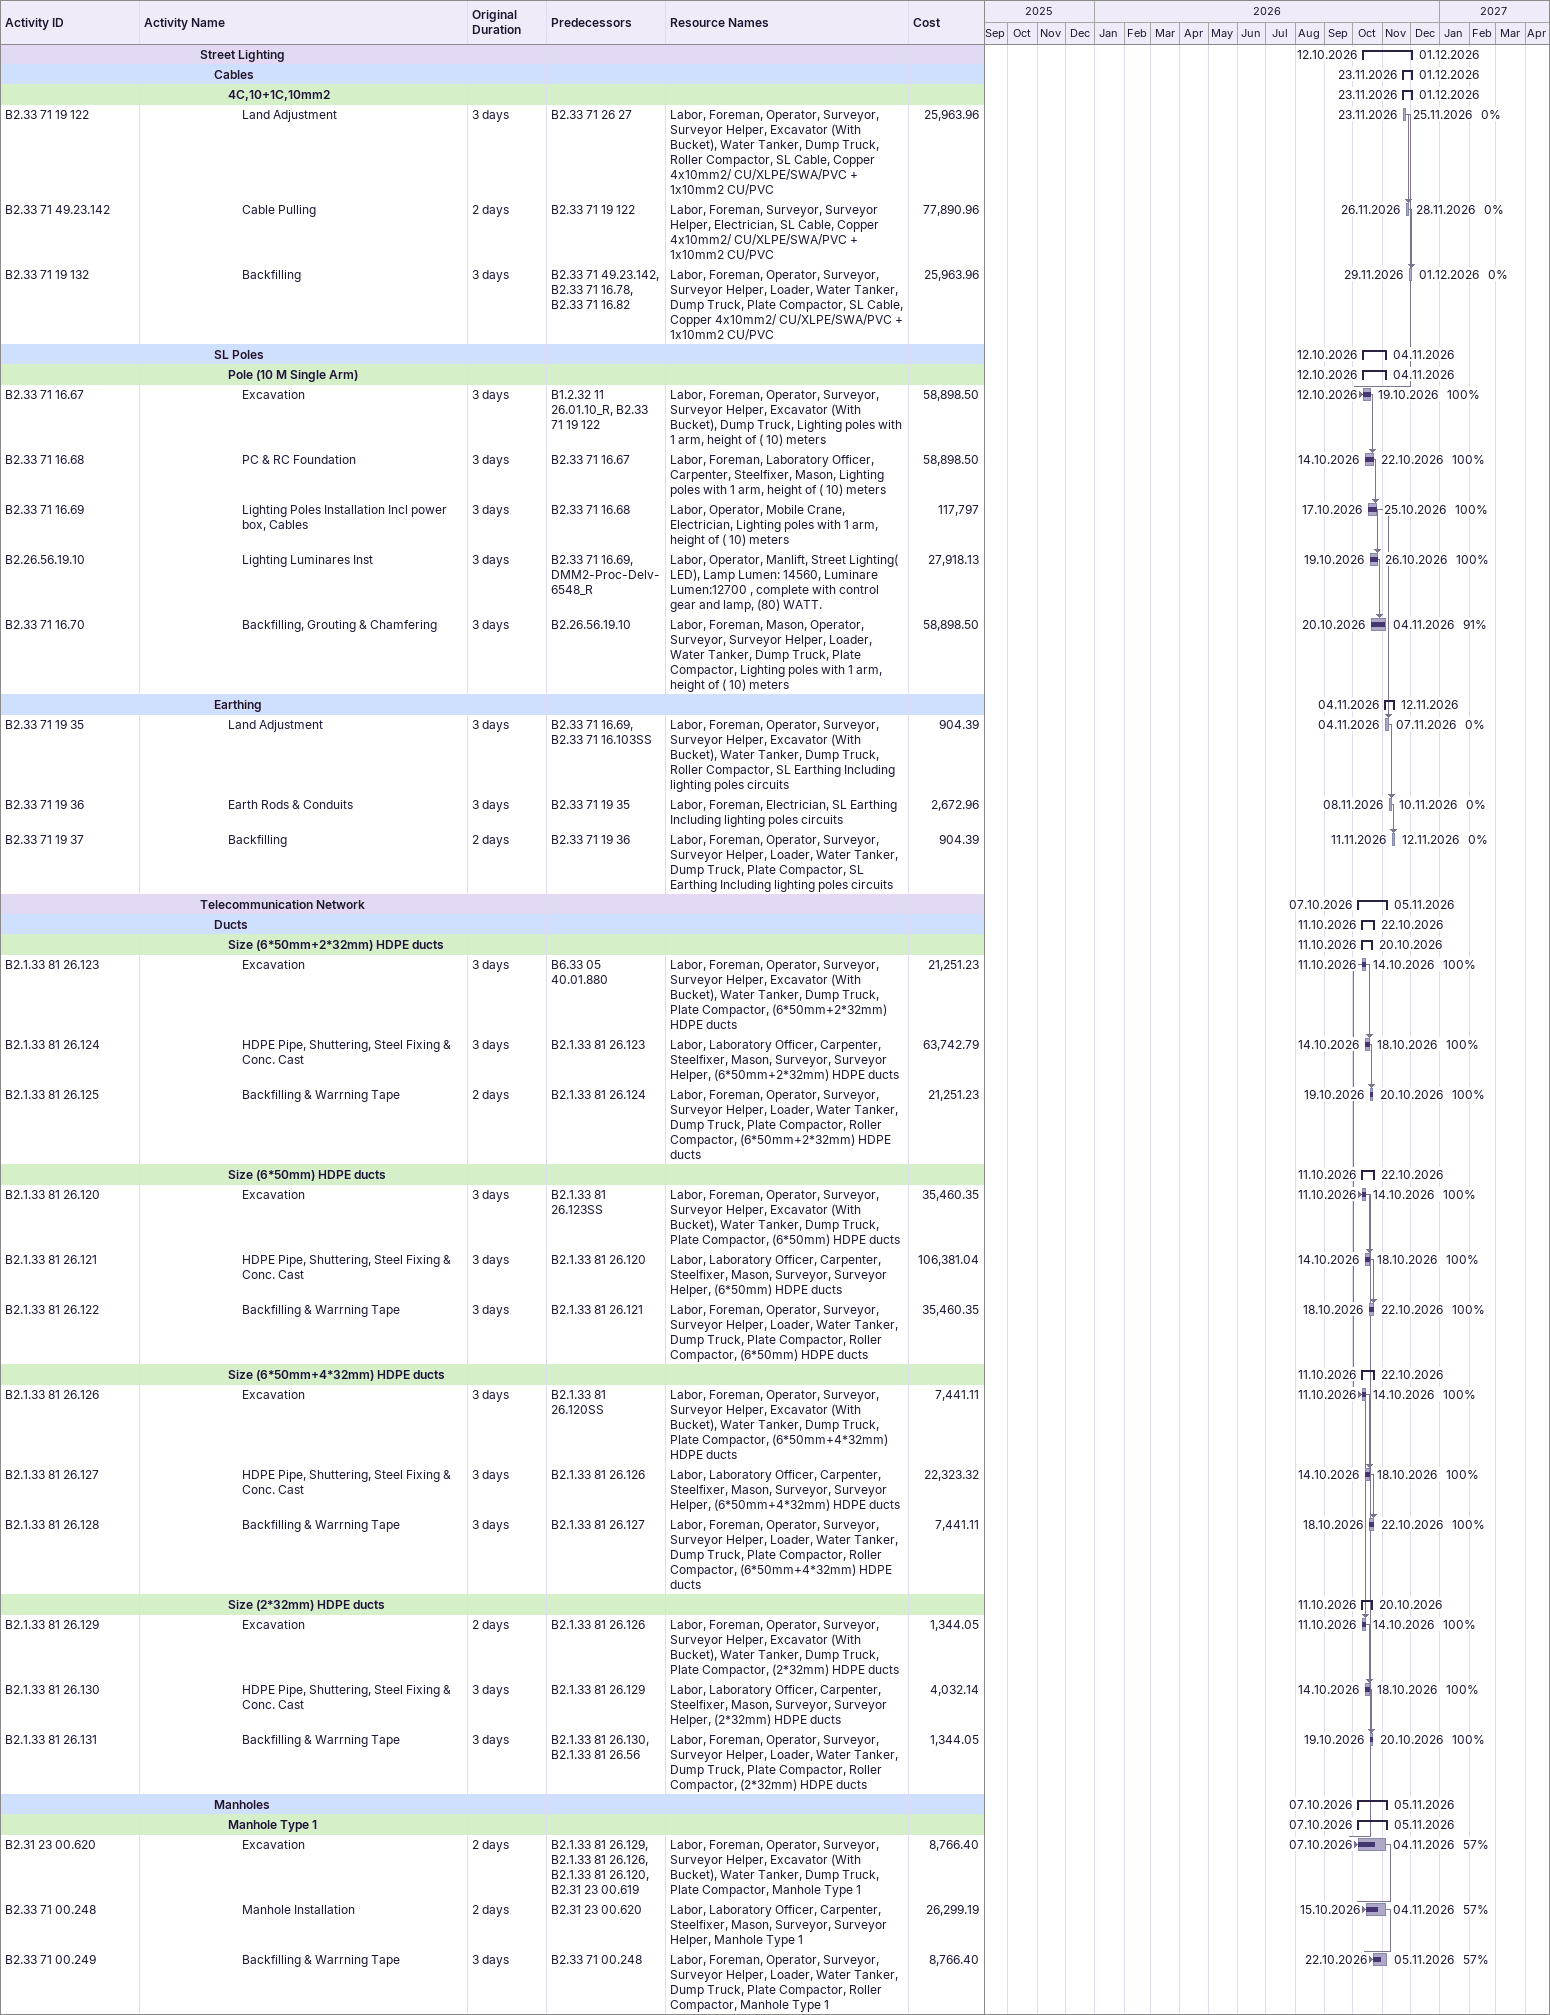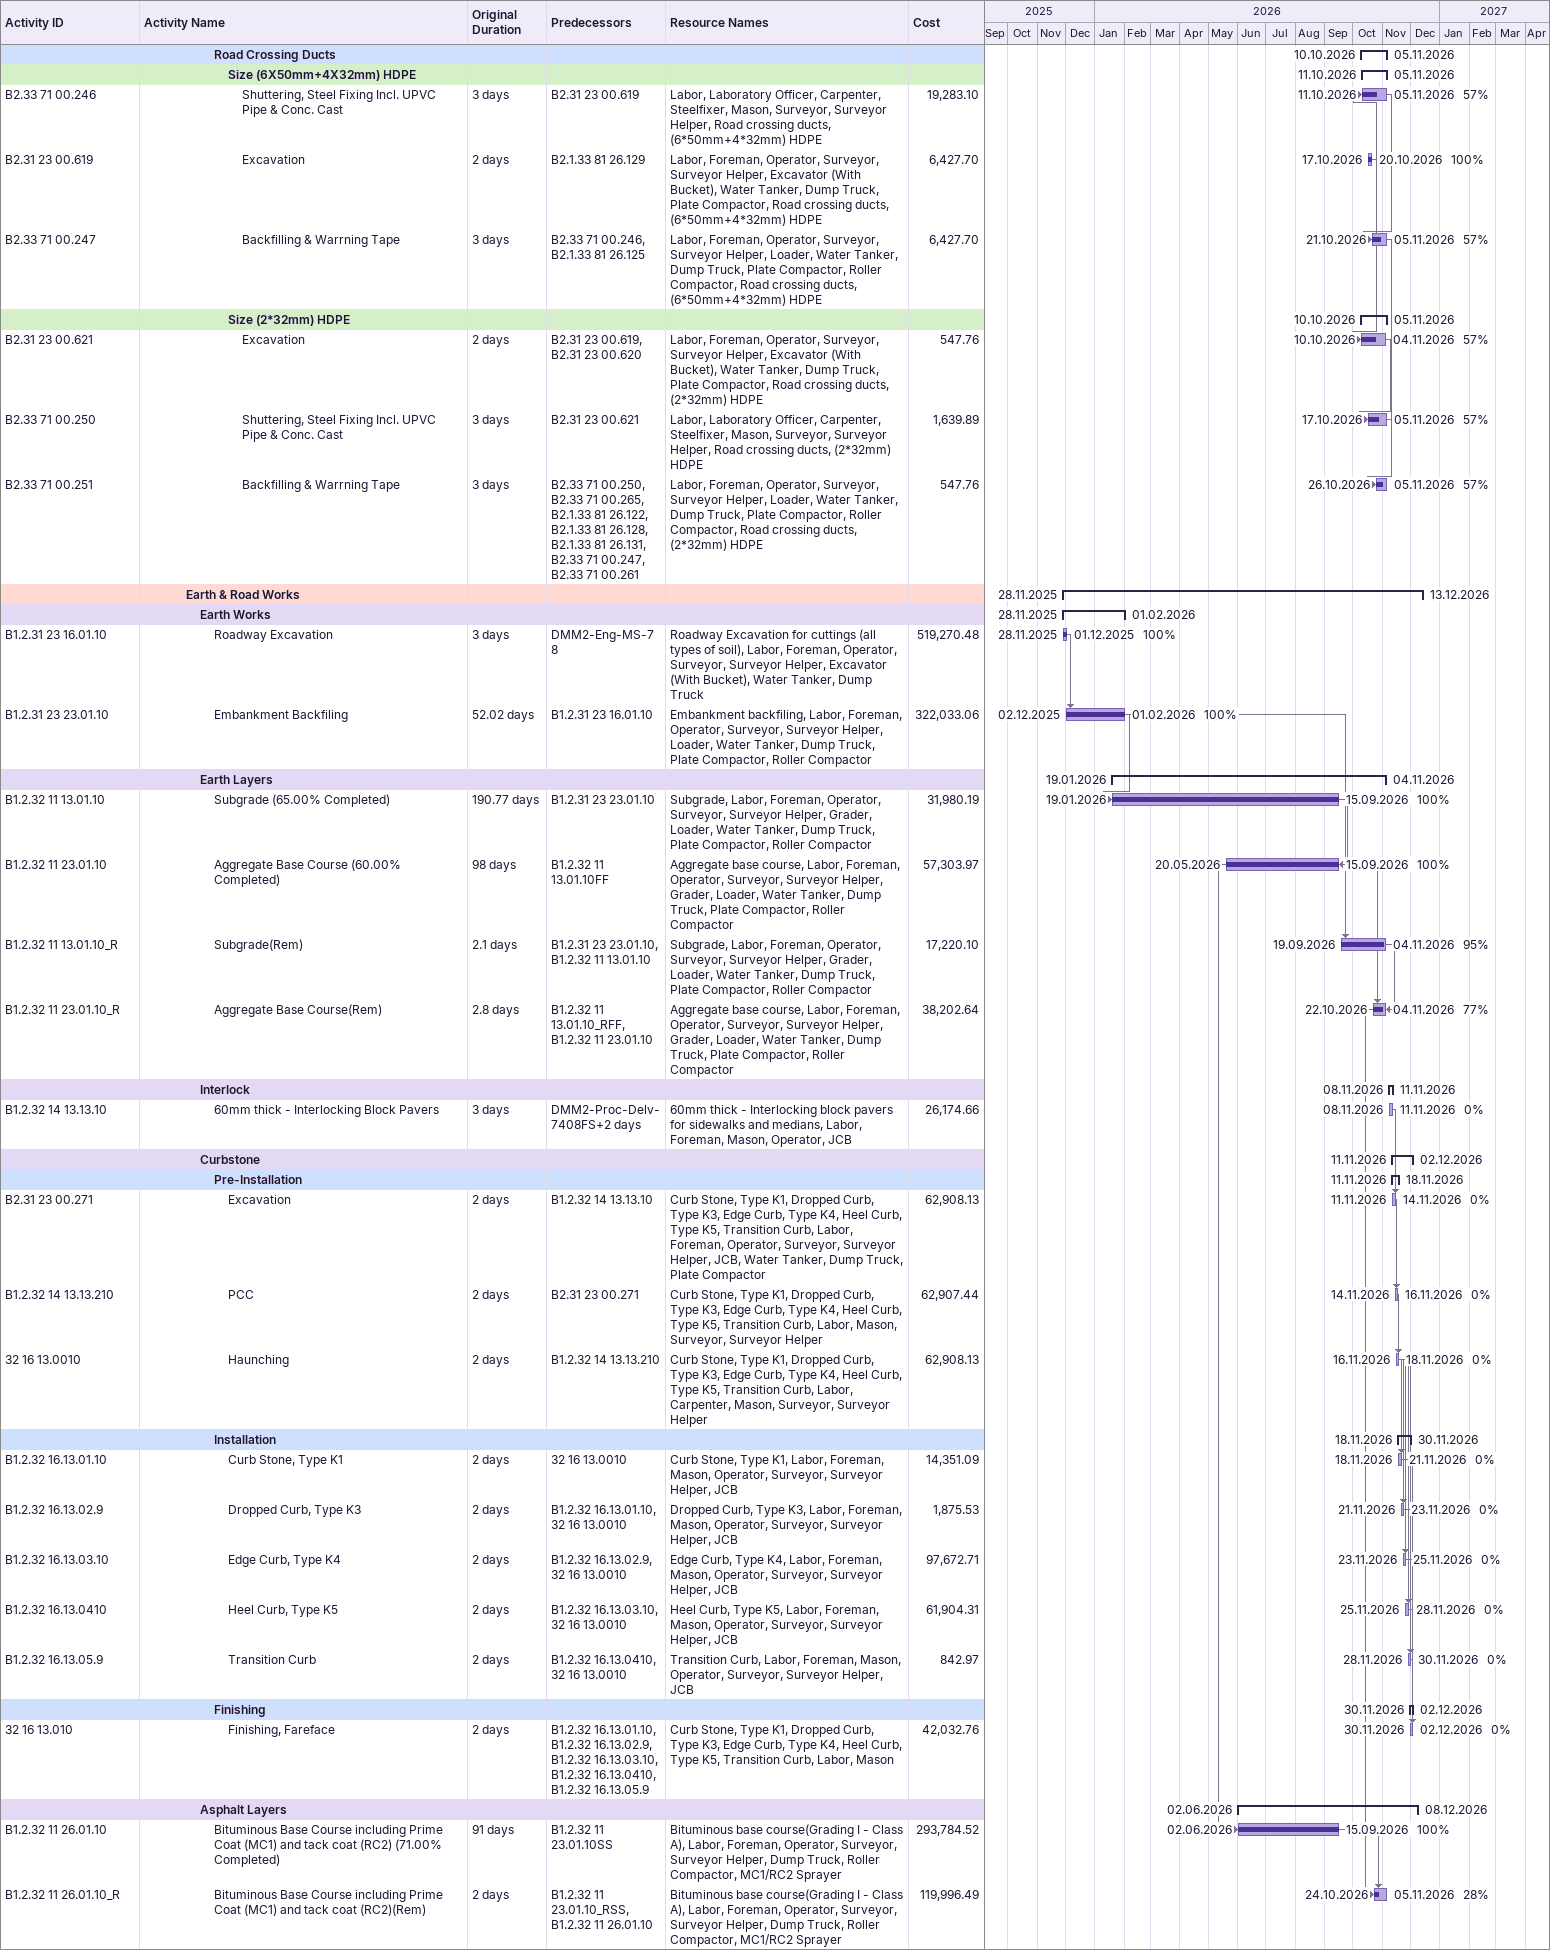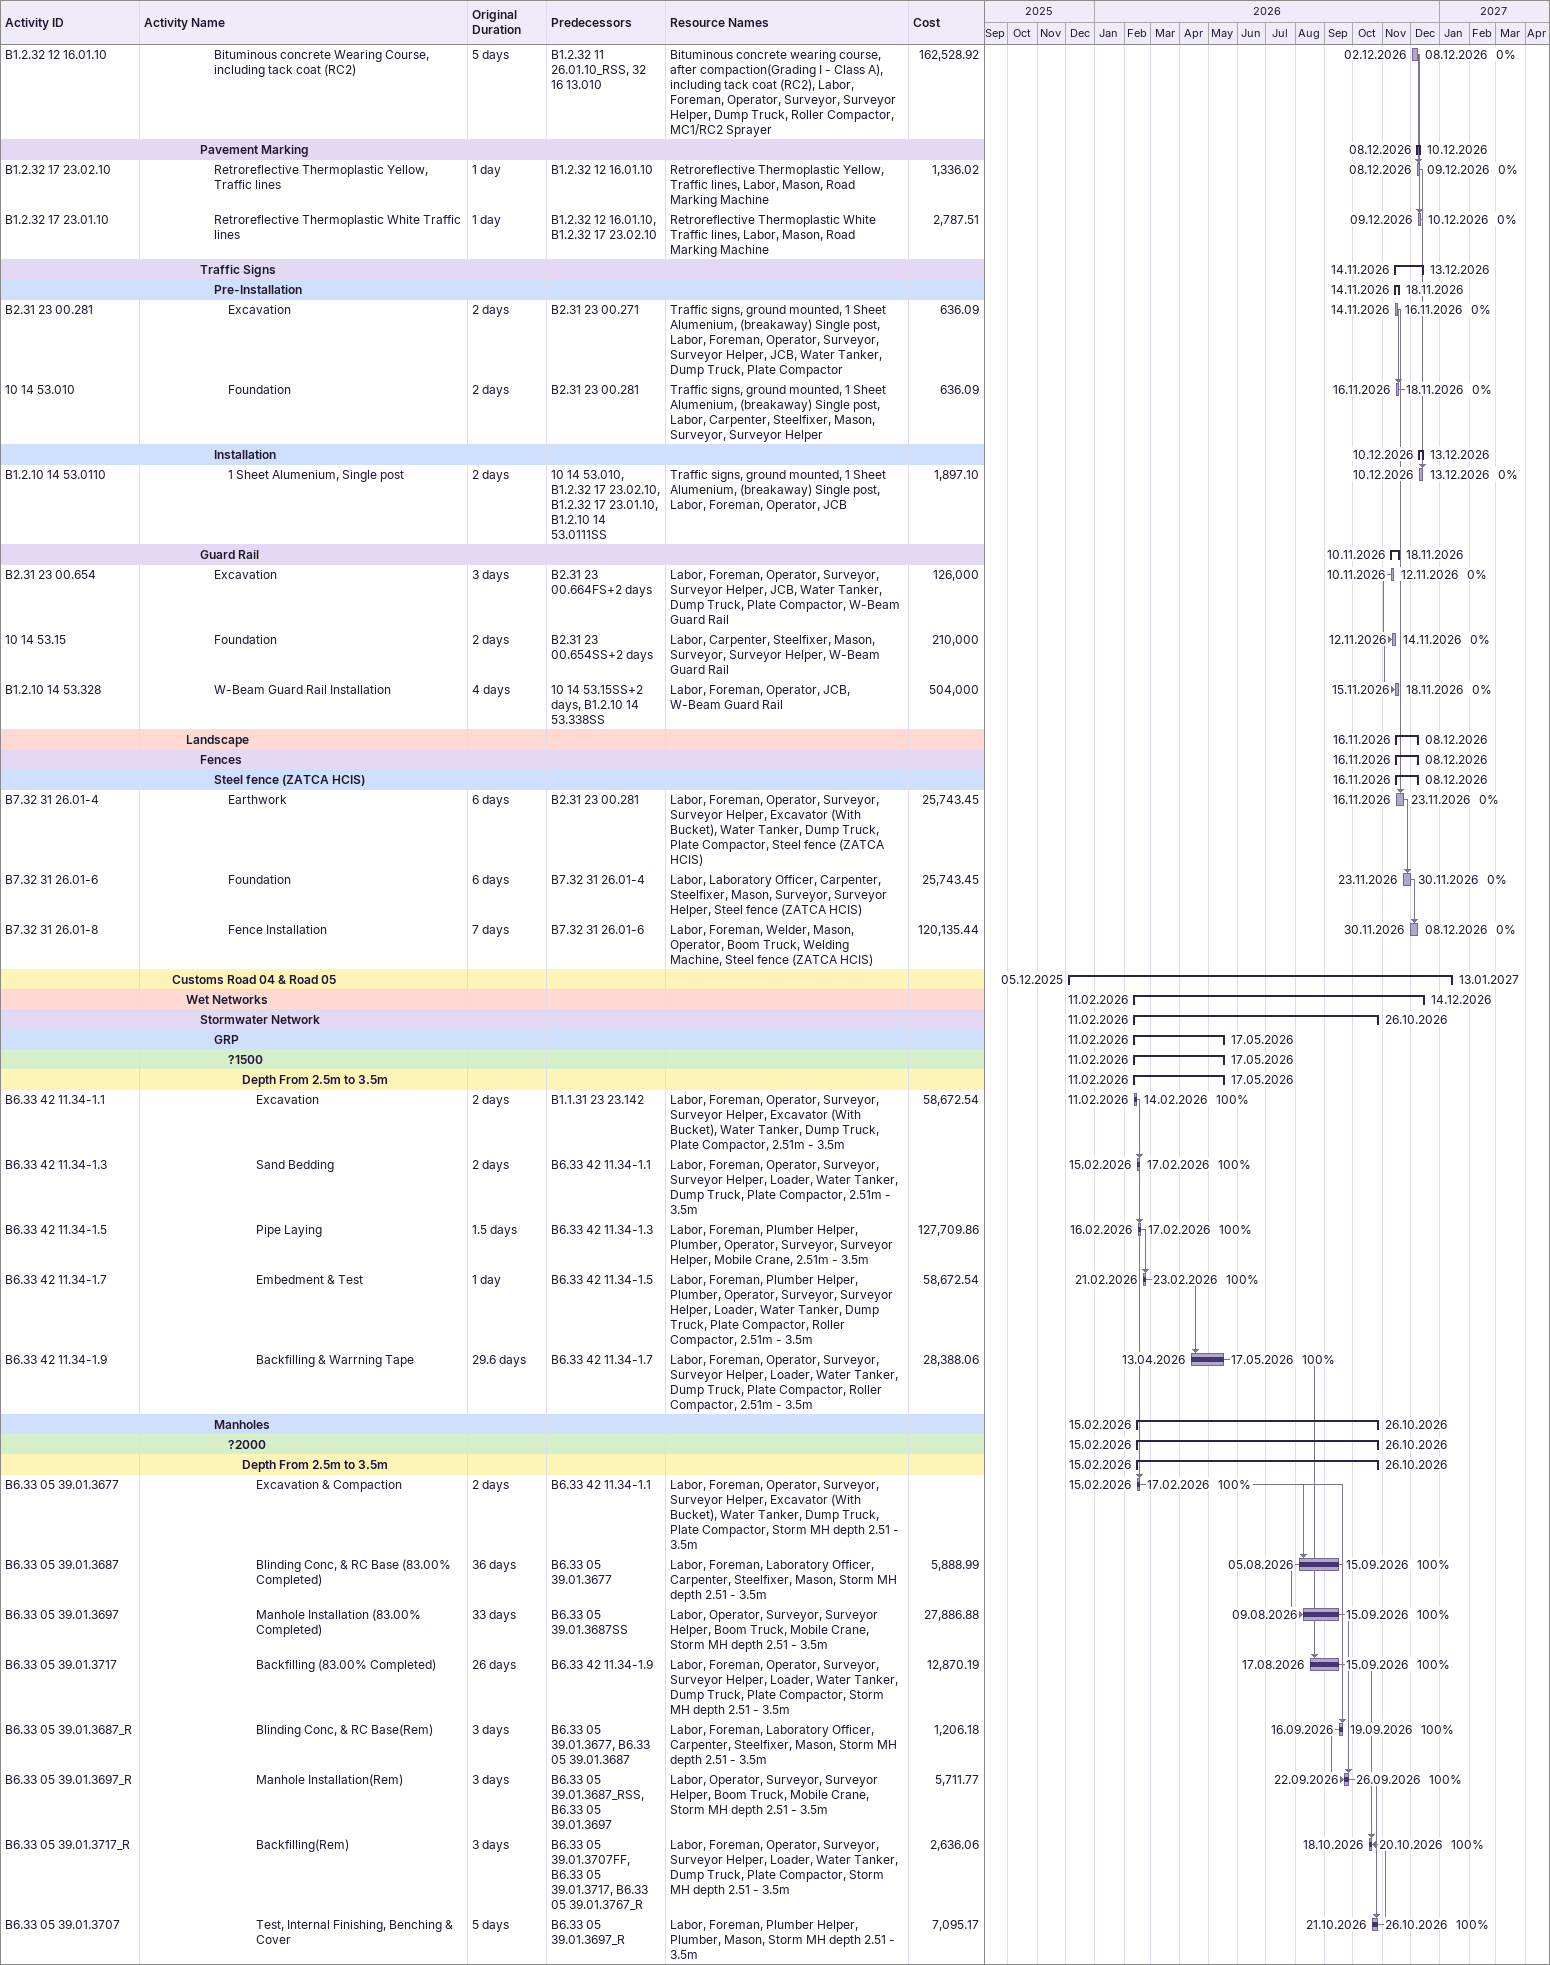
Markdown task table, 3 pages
| ID | Level | Task | Original duration | Start | Finish | Predecessors | Resources | % complete | Cost |
|---|---|---|---|---|---|---|---|---|---|
|  | 5 | **Street Lighting** |  | 2026-10-12 | 2026-12-01 |  |  |  |  |
|  | 6 | **Cables** |  | 2026-11-23 | 2026-12-01 |  |  |  |  |
|  | 7 | **4C,10+1C,10mm2** |  | 2026-11-23 | 2026-12-01 |  |  |  |  |
| B2.33 71 19 122 | 8 | Land Adjustment | 3d | 2026-11-23 | 2026-11-25 | B2.33 71 26 27 | Labor, Foreman, Operator, Surveyor, Surveyor Helper, Excavator (With Bucket), Water Tanker, Dump Truck, Roller Compactor, SL Cable, Copper 4x10mm2/ CU/XLPE/SWA/PVC + 1x10mm2 CU/PVC | 0 | 25963.96 |
| B2.33 71 49.23.142 | 8 | Cable Pulling | 2d | 2026-11-26 | 2026-11-28 | B2.33 71 19 122 | Labor, Foreman, Surveyor, Surveyor Helper, Electrician, SL Cable, Copper 4x10mm2/ CU/XLPE/SWA/PVC + 1x10mm2 CU/PVC | 0 | 77890.96 |
| B2.33 71 19 132 | 8 | Backfilling | 3d | 2026-11-29 | 2026-12-01 | B2.33 71 49.23.142, B2.33 71 16.78, B2.33 71 16.82 | Labor, Foreman, Operator, Surveyor, Surveyor Helper, Loader, Water Tanker, Dump Truck, Plate Compactor, SL Cable, Copper 4x10mm2/ CU/XLPE/SWA/PVC + 1x10mm2 CU/PVC | 0 | 25963.96 |
|  | 6 | **SL Poles** |  | 2026-10-12 | 2026-11-04 |  |  |  |  |
|  | 7 | **Pole (10 M Single Arm)** |  | 2026-10-12 | 2026-11-04 |  |  |  |  |
| B2.33 71 16.67 | 8 | Excavation | 3d | 2026-10-12 | 2026-10-19 | B1.2.32 11 26.01.10_R, B2.33 71 19 122 | Labor, Foreman, Operator, Surveyor, Surveyor Helper, Excavator (With Bucket), Dump Truck, Lighting poles with 1 arm, height of ( 10) meters | 100 | 58898.50 |
| B2.33 71 16.68 | 8 | PC & RC Foundation | 3d | 2026-10-14 | 2026-10-22 | B2.33 71 16.67 | Labor, Foreman, Laboratory Officer, Carpenter, Steelfixer, Mason, Lighting poles with 1 arm, height of ( 10) meters | 100 | 58898.50 |
| B2.33 71 16.69 | 8 | Lighting Poles Installation Incl power box, Cables | 3d | 2026-10-17 | 2026-10-25 | B2.33 71 16.68 | Labor, Operator, Mobile Crane, Electrician, Lighting poles with 1 arm, height of ( 10) meters | 100 | 117797 |
| B2.26.56.19.10 | 8 | Lighting Luminares Inst | 3d | 2026-10-19 | 2026-10-26 | B2.33 71 16.69, DMM2-Proc-Delv-6548_R | Labor, Operator, Manlift, Street Lighting( LED), Lamp Lumen: 14560, Luminare Lumen:12700 , complete with control gear and lamp, (80) WATT. | 100 | 27918.13 |
| B2.33 71 16.70 | 8 | Backfilling, Grouting & Chamfering | 3d | 2026-10-20 | 2026-11-04 | B2.26.56.19.10 | Labor, Foreman, Mason, Operator, Surveyor, Surveyor Helper, Loader, Water Tanker, Dump Truck, Plate Compactor, Lighting poles with 1 arm, height of ( 10) meters | 91 | 58898.50 |
|  | 6 | **Earthing** |  | 2026-11-04 | 2026-11-12 |  |  |  |  |
| B2.33 71 19 35 | 7 | Land Adjustment | 3d | 2026-11-04 | 2026-11-07 | B2.33 71 16.69, B2.33 71 16.103SS | Labor, Foreman, Operator, Surveyor, Surveyor Helper, Excavator (With Bucket), Water Tanker, Dump Truck, Roller Compactor, SL Earthing Including lighting poles circuits | 0 | 904.39 |
| B2.33 71 19 36 | 7 | Earth Rods & Conduits | 3d | 2026-11-08 | 2026-11-10 | B2.33 71 19 35 | Labor, Foreman, Electrician, SL Earthing Including lighting poles circuits | 0 | 2672.96 |
| B2.33 71 19 37 | 7 | Backfilling | 2d | 2026-11-11 | 2026-11-12 | B2.33 71 19 36 | Labor, Foreman, Operator, Surveyor, Surveyor Helper, Loader, Water Tanker, Dump Truck, Plate Compactor, SL Earthing Including lighting poles circuits | 0 | 904.39 |
|  | 5 | **Telecommunication Network** |  | 2026-10-07 | 2026-11-05 |  |  |  |  |
|  | 6 | **Ducts** |  | 2026-10-11 | 2026-10-22 |  |  |  |  |
|  | 7 | **Size (6*50mm+2*32mm) HDPE ducts** |  | 2026-10-11 | 2026-10-20 |  |  |  |  |
| B2.1.33 81 26.123 | 8 | Excavation | 3d | 2026-10-11 | 2026-10-14 | B6.33 05 40.01.880 | Labor, Foreman, Operator, Surveyor, Surveyor Helper, Excavator (With Bucket), Water Tanker, Dump Truck, Plate Compactor, (6*50mm+2*32mm) HDPE ducts | 100 | 21251.23 |
| B2.1.33 81 26.124 | 8 | HDPE Pipe, Shuttering, Steel Fixing & Conc. Cast | 3d | 2026-10-14 | 2026-10-18 | B2.1.33 81 26.123 | Labor, Laboratory Officer, Carpenter, Steelfixer, Mason, Surveyor, Surveyor Helper, (6*50mm+2*32mm) HDPE ducts | 100 | 63742.79 |
| B2.1.33 81 26.125 | 8 | Backfilling & Warrning Tape | 2d | 2026-10-19 | 2026-10-20 | B2.1.33 81 26.124 | Labor, Foreman, Operator, Surveyor, Surveyor Helper, Loader, Water Tanker, Dump Truck, Plate Compactor, Roller Compactor, (6*50mm+2*32mm) HDPE ducts | 100 | 21251.23 |
|  | 7 | **Size (6*50mm) HDPE ducts** |  | 2026-10-11 | 2026-10-22 |  |  |  |  |
| B2.1.33 81 26.120 | 8 | Excavation | 3d | 2026-10-11 | 2026-10-14 | B2.1.33 81 26.123SS | Labor, Foreman, Operator, Surveyor, Surveyor Helper, Excavator (With Bucket), Water Tanker, Dump Truck, Plate Compactor, (6*50mm) HDPE ducts | 100 | 35460.35 |
| B2.1.33 81 26.121 | 8 | HDPE Pipe, Shuttering, Steel Fixing & Conc. Cast | 3d | 2026-10-14 | 2026-10-18 | B2.1.33 81 26.120 | Labor, Laboratory Officer, Carpenter, Steelfixer, Mason, Surveyor, Surveyor Helper, (6*50mm) HDPE ducts | 100 | 106381.04 |
| B2.1.33 81 26.122 | 8 | Backfilling & Warrning Tape | 3d | 2026-10-18 | 2026-10-22 | B2.1.33 81 26.121 | Labor, Foreman, Operator, Surveyor, Surveyor Helper, Loader, Water Tanker, Dump Truck, Plate Compactor, Roller Compactor, (6*50mm) HDPE ducts | 100 | 35460.35 |
|  | 7 | **Size (6*50mm+4*32mm) HDPE ducts** |  | 2026-10-11 | 2026-10-22 |  |  |  |  |
| B2.1.33 81 26.126 | 8 | Excavation | 3d | 2026-10-11 | 2026-10-14 | B2.1.33 81 26.120SS | Labor, Foreman, Operator, Surveyor, Surveyor Helper, Excavator (With Bucket), Water Tanker, Dump Truck, Plate Compactor, (6*50mm+4*32mm) HDPE ducts | 100 | 7441.11 |
| B2.1.33 81 26.127 | 8 | HDPE Pipe, Shuttering, Steel Fixing & Conc. Cast | 3d | 2026-10-14 | 2026-10-18 | B2.1.33 81 26.126 | Labor, Laboratory Officer, Carpenter, Steelfixer, Mason, Surveyor, Surveyor Helper, (6*50mm+4*32mm) HDPE ducts | 100 | 22323.32 |
| B2.1.33 81 26.128 | 8 | Backfilling & Warrning Tape | 3d | 2026-10-18 | 2026-10-22 | B2.1.33 81 26.127 | Labor, Foreman, Operator, Surveyor, Surveyor Helper, Loader, Water Tanker, Dump Truck, Plate Compactor, Roller Compactor, (6*50mm+4*32mm) HDPE ducts | 100 | 7441.11 |
|  | 7 | **Size (2*32mm) HDPE ducts** |  | 2026-10-11 | 2026-10-20 |  |  |  |  |
| B2.1.33 81 26.129 | 8 | Excavation | 2d | 2026-10-11 | 2026-10-14 | B2.1.33 81 26.126 | Labor, Foreman, Operator, Surveyor, Surveyor Helper, Excavator (With Bucket), Water Tanker, Dump Truck, Plate Compactor, (2*32mm) HDPE ducts | 100 | 1344.05 |
| B2.1.33 81 26.130 | 8 | HDPE Pipe, Shuttering, Steel Fixing & Conc. Cast | 3d | 2026-10-14 | 2026-10-18 | B2.1.33 81 26.129 | Labor, Laboratory Officer, Carpenter, Steelfixer, Mason, Surveyor, Surveyor Helper, (2*32mm) HDPE ducts | 100 | 4032.14 |
| B2.1.33 81 26.131 | 8 | Backfilling & Warrning Tape | 3d | 2026-10-19 | 2026-10-20 | B2.1.33 81 26.130, B2.1.33 81 26.56 | Labor, Foreman, Operator, Surveyor, Surveyor Helper, Loader, Water Tanker, Dump Truck, Plate Compactor, Roller Compactor, (2*32mm) HDPE ducts | 100 | 1344.05 |
|  | 6 | **Manholes** |  | 2026-10-07 | 2026-11-05 |  |  |  |  |
|  | 7 | **Manhole Type 1** |  | 2026-10-07 | 2026-11-05 |  |  |  |  |
| B2.31 23 00.620 | 8 | Excavation | 2d | 2026-10-07 | 2026-11-04 | B2.1.33 81 26.129, B2.1.33 81 26.126, B2.1.33 81 26.120, B2.31 23 00.619 | Labor, Foreman, Operator, Surveyor, Surveyor Helper, Excavator (With Bucket), Water Tanker, Dump Truck, Plate Compactor, Manhole Type 1 | 57 | 8766.40 |
| B2.33 71 00.248 | 8 | Manhole Installation | 2d | 2026-10-15 | 2026-11-04 | B2.31 23 00.620 | Labor, Laboratory Officer, Carpenter, Steelfixer, Mason, Surveyor, Surveyor Helper, Manhole Type 1 | 57 | 26299.19 |
| B2.33 71 00.249 | 8 | Backfilling & Warrning Tape | 3d | 2026-10-22 | 2026-11-05 | B2.33 71 00.248 | Labor, Foreman, Operator, Surveyor, Surveyor Helper, Loader, Water Tanker, Dump Truck, Plate Compactor, Roller Compactor, Manhole Type 1 | 57 | 8766.40 |
|  | 6 | **Road Crossing Ducts** |  | 2026-10-10 | 2026-11-05 |  |  |  |  |
|  | 7 | **Size (6X50mm+4X32mm) HDPE** |  | 2026-10-11 | 2026-11-05 |  |  |  |  |
| B2.33 71 00.246 | 8 | Shuttering, Steel Fixing Incl. UPVC Pipe & Conc. Cast | 3d | 2026-10-11 | 2026-11-05 | B2.31 23 00.619 | Labor, Laboratory Officer, Carpenter, Steelfixer, Mason, Surveyor, Surveyor Helper, Road crossing ducts, (6*50mm+4*32mm) HDPE | 57 | 19283.10 |
| B2.31 23 00.619 | 8 | Excavation | 2d | 2026-10-17 | 2026-10-20 | B2.1.33 81 26.129 | Labor, Foreman, Operator, Surveyor, Surveyor Helper, Excavator (With Bucket), Water Tanker, Dump Truck, Plate Compactor, Road crossing ducts, (6*50mm+4*32mm) HDPE | 100 | 6427.70 |
| B2.33 71 00.247 | 8 | Backfilling & Warrning Tape | 3d | 2026-10-21 | 2026-11-05 | B2.33 71 00.246, B2.1.33 81 26.125 | Labor, Foreman, Operator, Surveyor, Surveyor Helper, Loader, Water Tanker, Dump Truck, Plate Compactor, Roller Compactor, Road crossing ducts, (6*50mm+4*32mm) HDPE | 57 | 6427.70 |
|  | 7 | **Size (2*32mm) HDPE** |  | 2026-10-10 | 2026-11-05 |  |  |  |  |
| B2.31 23 00.621 | 8 | Excavation | 2d | 2026-10-10 | 2026-11-04 | B2.31 23 00.619, B2.31 23 00.620 | Labor, Foreman, Operator, Surveyor, Surveyor Helper, Excavator (With Bucket), Water Tanker, Dump Truck, Plate Compactor, Road crossing ducts, (2*32mm) HDPE | 57 | 547.76 |
| B2.33 71 00.250 | 8 | Shuttering, Steel Fixing Incl. UPVC Pipe & Conc. Cast | 3d | 2026-10-17 | 2026-11-05 | B2.31 23 00.621 | Labor, Laboratory Officer, Carpenter, Steelfixer, Mason, Surveyor, Surveyor Helper, Road crossing ducts, (2*32mm) HDPE | 57 | 1639.89 |
| B2.33 71 00.251 | 8 | Backfilling & Warrning Tape | 3d | 2026-10-26 | 2026-11-05 | B2.33 71 00.250, B2.33 71 00.265, B2.1.33 81 26.122, B2.1.33 81 26.128, B2.1.33 81 26.131, B2.33 71 00.247, B2.33 71 00.261 | Labor, Foreman, Operator, Surveyor, Surveyor Helper, Loader, Water Tanker, Dump Truck, Plate Compactor, Roller Compactor, Road crossing ducts, (2*32mm) HDPE | 57 | 547.76 |
|  | 4 | **Earth & Road Works** |  | 2025-11-28 | 2026-12-13 |  |  |  |  |
|  | 5 | **Earth Works** |  | 2025-11-28 | 2026-02-01 |  |  |  |  |
| B1.2.31 23 16.01.10 | 6 | Roadway Excavation | 3d | 2025-11-28 | 2025-12-01 | DMM2-Eng-MS-78 | Roadway Excavation for cuttings (all types of soil), Labor, Foreman, Operator, Surveyor, Surveyor Helper, Excavator (With Bucket), Water Tanker, Dump Truck | 100 | 519270.48 |
| B1.2.31 23 23.01.10 | 6 | Embankment Backfiling | 52.02d | 2025-12-02 | 2026-02-01 | B1.2.31 23 16.01.10 | Embankment backfiling, Labor, Foreman, Operator, Surveyor, Surveyor Helper, Loader, Water Tanker, Dump Truck, Plate Compactor, Roller Compactor | 100 | 322033.06 |
|  | 5 | **Earth Layers** |  | 2026-01-19 | 2026-11-04 |  |  |  |  |
| B1.2.32 11 13.01.10 | 6 | Subgrade (65.00% Completed) | 190.77d | 2026-01-19 | 2026-09-15 | B1.2.31 23 23.01.10 | Subgrade, Labor, Foreman, Operator, Surveyor, Surveyor Helper, Grader, Loader, Water Tanker, Dump Truck, Plate Compactor, Roller Compactor | 100 | 31980.19 |
| B1.2.32 11 23.01.10 | 6 | Aggregate Base Course (60.00% Completed) | 98d | 2026-05-20 | 2026-09-15 | B1.2.32 11 13.01.10FF | Aggregate base course, Labor, Foreman, Operator, Surveyor, Surveyor Helper, Grader, Loader, Water Tanker, Dump Truck, Plate Compactor, Roller Compactor | 100 | 57303.97 |
| B1.2.32 11 13.01.10_R | 6 | Subgrade(Rem) | 2.1d | 2026-09-19 | 2026-11-04 | B1.2.31 23 23.01.10, B1.2.32 11 13.01.10 | Subgrade, Labor, Foreman, Operator, Surveyor, Surveyor Helper, Grader, Loader, Water Tanker, Dump Truck, Plate Compactor, Roller Compactor | 95 | 17220.10 |
| B1.2.32 11 23.01.10_R | 6 | Aggregate Base Course(Rem) | 2.8d | 2026-10-22 | 2026-11-04 | B1.2.32 11 13.01.10_RFF, B1.2.32 11 23.01.10 | Aggregate base course, Labor, Foreman, Operator, Surveyor, Surveyor Helper, Grader, Loader, Water Tanker, Dump Truck, Plate Compactor, Roller Compactor | 77 | 38202.64 |
|  | 5 | **Interlock** |  | 2026-11-08 | 2026-11-11 |  |  |  |  |
| B1.2.32 14 13.13.10 | 6 | 60mm thick - Interlocking Block Pavers | 3d | 2026-11-08 | 2026-11-11 | DMM2-Proc-Delv-7408FS+2d | 60mm thick - Interlocking block pavers for sidewalks and medians, Labor, Foreman, Mason, Operator, JCB | 0 | 26174.66 |
|  | 5 | **Curbstone** |  | 2026-11-11 | 2026-12-02 |  |  |  |  |
|  | 6 | **Pre-Installation** |  | 2026-11-11 | 2026-11-18 |  |  |  |  |
| B2.31 23 00.271 | 7 | Excavation | 2d | 2026-11-11 | 2026-11-14 | B1.2.32 14 13.13.10 | Curb Stone, Type K1, Dropped Curb, Type K3, Edge Curb, Type K4, Heel Curb, Type K5, Transition Curb, Labor, Foreman, Operator, Surveyor, Surveyor Helper, JCB, Water Tanker, Dump Truck, Plate Compactor | 0 | 62908.13 |
| B1.2.32 14 13.13.210 | 7 | PCC | 2d | 2026-11-14 | 2026-11-16 | B2.31 23 00.271 | Curb Stone, Type K1, Dropped Curb, Type K3, Edge Curb, Type K4, Heel Curb, Type K5, Transition Curb, Labor, Mason, Surveyor, Surveyor Helper | 0 | 62907.44 |
| 32 16 13.0010 | 7 | Haunching | 2d | 2026-11-16 | 2026-11-18 | B1.2.32 14 13.13.210 | Curb Stone, Type K1, Dropped Curb, Type K3, Edge Curb, Type K4, Heel Curb, Type K5, Transition Curb, Labor, Carpenter, Mason, Surveyor, Surveyor Helper | 0 | 62908.13 |
|  | 6 | **Installation** |  | 2026-11-18 | 2026-11-30 |  |  |  |  |
| B1.2.32 16.13.01.10 | 7 | Curb Stone, Type K1 | 2d | 2026-11-18 | 2026-11-21 | 32 16 13.0010 | Curb Stone, Type K1, Labor, Foreman, Mason, Operator, Surveyor, Surveyor Helper, JCB | 0 | 14351.09 |
| B1.2.32 16.13.02.9 | 7 | Dropped Curb, Type K3 | 2d | 2026-11-21 | 2026-11-23 | B1.2.32 16.13.01.10, 32 16 13.0010 | Dropped Curb, Type K3, Labor, Foreman, Mason, Operator, Surveyor, Surveyor Helper, JCB | 0 | 1875.53 |
| B1.2.32 16.13.03.10 | 7 | Edge Curb, Type K4 | 2d | 2026-11-23 | 2026-11-25 | B1.2.32 16.13.02.9, 32 16 13.0010 | Edge Curb, Type K4, Labor, Foreman, Mason, Operator, Surveyor, Surveyor Helper, JCB | 0 | 97672.71 |
| B1.2.32 16.13.0410 | 7 | Heel Curb, Type K5 | 2d | 2026-11-25 | 2026-11-28 | B1.2.32 16.13.03.10, 32 16 13.0010 | Heel Curb, Type K5, Labor, Foreman, Mason, Operator, Surveyor, Surveyor Helper, JCB | 0 | 61904.31 |
| B1.2.32 16.13.05.9 | 7 | Transition Curb | 2d | 2026-11-28 | 2026-11-30 | B1.2.32 16.13.0410, 32 16 13.0010 | Transition Curb, Labor, Foreman, Mason, Operator, Surveyor, Surveyor Helper, JCB | 0 | 842.97 |
|  | 6 | **Finishing** |  | 2026-11-30 | 2026-12-02 |  |  |  |  |
| 32 16 13.010 | 7 | Finishing, Fareface | 2d | 2026-11-30 | 2026-12-02 | B1.2.32 16.13.01.10, B1.2.32 16.13.02.9, B1.2.32 16.13.03.10, B1.2.32 16.13.0410, B1.2.32 16.13.05.9 | Curb Stone, Type K1, Dropped Curb, Type K3, Edge Curb, Type K4, Heel Curb, Type K5, Transition Curb, Labor, Mason | 0 | 42032.76 |
|  | 5 | **Asphalt Layers** |  | 2026-06-02 | 2026-12-08 |  |  |  |  |
| B1.2.32 11 26.01.10 | 6 | Bituminous Base Course including Prime Coat (MC1) and tack coat (RC2) (71.00% Completed) | 91d | 2026-06-02 | 2026-09-15 | B1.2.32 11 23.01.10SS | Bituminous base course(Grading I - Class A), Labor, Foreman, Operator, Surveyor, Surveyor Helper, Dump Truck, Roller Compactor, MC1/RC2 Sprayer | 100 | 293784.52 |
| B1.2.32 11 26.01.10_R | 6 | Bituminous Base Course including Prime Coat (MC1) and tack coat (RC2)(Rem) | 2d | 2026-10-24 | 2026-11-05 | B1.2.32 11 23.01.10_RSS, B1.2.32 11 26.01.10 | Bituminous base course(Grading I - Class A), Labor, Foreman, Operator, Surveyor, Surveyor Helper, Dump Truck, Roller Compactor, MC1/RC2 Sprayer | 28 | 119996.49 |
| B1.2.32 12 16.01.10 | 6 | Bituminous concrete Wearing Course, including tack coat (RC2) | 5d | 2026-12-02 | 2026-12-08 | B1.2.32 11 26.01.10_RSS, 32 16 13.010 | Bituminous concrete wearing course, after compaction(Grading I - Class A), including tack coat (RC2), Labor, Foreman, Operator, Surveyor, Surveyor Helper, Dump Truck, Roller Compactor, MC1/RC2 Sprayer | 0 | 162528.92 |
|  | 5 | **Pavement Marking** |  | 2026-12-08 | 2026-12-10 |  |  |  |  |
| B1.2.32 17 23.02.10 | 6 | Retroreflective Thermoplastic Yellow, Traffic lines | 1d | 2026-12-08 | 2026-12-09 | B1.2.32 12 16.01.10 | Retroreflective Thermoplastic Yellow, Traffic lines, Labor, Mason, Road Marking Machine | 0 | 1336.02 |
| B1.2.32 17 23.01.10 | 6 | Retroreflective Thermoplastic White Traffic lines | 1d | 2026-12-09 | 2026-12-10 | B1.2.32 12 16.01.10, B1.2.32 17 23.02.10 | Retroreflective Thermoplastic White Traffic lines, Labor, Mason, Road Marking Machine | 0 | 2787.51 |
|  | 5 | **Traffic Signs** |  | 2026-11-14 | 2026-12-13 |  |  |  |  |
|  | 6 | **Pre-Installation** |  | 2026-11-14 | 2026-11-18 |  |  |  |  |
| B2.31 23 00.281 | 7 | Excavation | 2d | 2026-11-14 | 2026-11-16 | B2.31 23 00.271 | Traffic signs, ground mounted, 1 Sheet Alumenium, (breakaway) Single post, Labor, Foreman, Operator, Surveyor, Surveyor Helper, JCB, Water Tanker, Dump Truck, Plate Compactor | 0 | 636.09 |
| 10 14 53.010 | 7 | Foundation | 2d | 2026-11-16 | 2026-11-18 | B2.31 23 00.281 | Traffic signs, ground mounted, 1 Sheet Alumenium, (breakaway) Single post, Labor, Carpenter, Steelfixer, Mason, Surveyor, Surveyor Helper | 0 | 636.09 |
|  | 6 | **Installation** |  | 2026-12-10 | 2026-12-13 |  |  |  |  |
| B1.2.10 14 53.0110 | 7 | 1 Sheet Alumenium, Single post | 2d | 2026-12-10 | 2026-12-13 | 10 14 53.010, B1.2.32 17 23.02.10, B1.2.32 17 23.01.10, B1.2.10 14 53.0111SS | Traffic signs, ground mounted, 1 Sheet Alumenium, (breakaway) Single post, Labor, Foreman, Operator, JCB | 0 | 1897.10 |
|  | 5 | **Guard Rail** |  | 2026-11-10 | 2026-11-18 |  |  |  |  |
| B2.31 23 00.654 | 6 | Excavation | 3d | 2026-11-10 | 2026-11-12 | B2.31 23 00.664FS+2d | Labor, Foreman, Operator, Surveyor, Surveyor Helper, JCB, Water Tanker, Dump Truck, Plate Compactor, W-Beam Guard Rail | 0 | 126000 |
| 10 14 53.15 | 6 | Foundation | 2d | 2026-11-12 | 2026-11-14 | B2.31 23 00.654SS+2d | Labor, Carpenter, Steelfixer, Mason, Surveyor, Surveyor Helper, W-Beam Guard Rail | 0 | 210000 |
| B1.2.10 14 53.328 | 6 | W-Beam Guard Rail Installation | 4d | 2026-11-15 | 2026-11-18 | 10 14 53.15SS+2d, B1.2.10 14 53.338SS | Labor, Foreman, Operator, JCB, W-Beam Guard Rail | 0 | 504000 |
|  | 4 | **Landscape** |  | 2026-11-16 | 2026-12-08 |  |  |  |  |
|  | 5 | **Fences** |  | 2026-11-16 | 2026-12-08 |  |  |  |  |
|  | 6 | **Steel fence (ZATCA HCIS)** |  | 2026-11-16 | 2026-12-08 |  |  |  |  |
| B7.32 31 26.01-4 | 7 | Earthwork | 6d | 2026-11-16 | 2026-11-23 | B2.31 23 00.281 | Labor, Foreman, Operator, Surveyor, Surveyor Helper, Excavator (With Bucket), Water Tanker, Dump Truck, Plate Compactor, Steel fence (ZATCA HCIS) | 0 | 25743.45 |
| B7.32 31 26.01-6 | 7 | Foundation | 6d | 2026-11-23 | 2026-11-30 | B7.32 31 26.01-4 | Labor, Laboratory Officer, Carpenter, Steelfixer, Mason, Surveyor, Surveyor Helper, Steel fence (ZATCA HCIS) | 0 | 25743.45 |
| B7.32 31 26.01-8 | 7 | Fence Installation | 7d | 2026-11-30 | 2026-12-08 | B7.32 31 26.01-6 | Labor, Foreman, Welder, Mason, Operator, Boom Truck, Welding Machine, Steel fence (ZATCA HCIS) | 0 | 120135.44 |
|  | 3 | **Customs Road 04 & Road 05** |  | 2025-12-05 | 2027-01-13 |  |  |  |  |
|  | 4 | **Wet Networks** |  | 2026-02-11 | 2026-12-14 |  |  |  |  |
|  | 5 | **Stormwater Network** |  | 2026-02-11 | 2026-10-26 |  |  |  |  |
|  | 6 | **GRP** |  | 2026-02-11 | 2026-05-17 |  |  |  |  |
|  | 7 | **?1500** |  | 2026-02-11 | 2026-05-17 |  |  |  |  |
|  | 8 | **Depth From 2.5m to 3.5m** |  | 2026-02-11 | 2026-05-17 |  |  |  |  |
| B6.33 42 11.34-1.1 | 9 | Excavation | 2d | 2026-02-11 | 2026-02-14 | B1.1.31 23 23.142 | Labor, Foreman, Operator, Surveyor, Surveyor Helper, Excavator (With Bucket), Water Tanker, Dump Truck, Plate Compactor, 2.51m - 3.5m | 100 | 58672.54 |
| B6.33 42 11.34-1.3 | 9 | Sand Bedding | 2d | 2026-02-15 | 2026-02-17 | B6.33 42 11.34-1.1 | Labor, Foreman, Operator, Surveyor, Surveyor Helper, Loader, Water Tanker, Dump Truck, Plate Compactor, 2.51m - 3.5m | 100 |  |
| B6.33 42 11.34-1.5 | 9 | Pipe Laying | 1.5d | 2026-02-16 | 2026-02-17 | B6.33 42 11.34-1.3 | Labor, Foreman, Plumber Helper, Plumber, Operator, Surveyor, Surveyor Helper, Mobile Crane, 2.51m - 3.5m | 100 | 127709.86 |
| B6.33 42 11.34-1.7 | 9 | Embedment & Test | 1d | 2026-02-21 | 2026-02-23 | B6.33 42 11.34-1.5 | Labor, Foreman, Plumber Helper, Plumber, Operator, Surveyor, Surveyor Helper, Loader, Water Tanker, Dump Truck, Plate Compactor, Roller Compactor, 2.51m - 3.5m | 100 | 58672.54 |
| B6.33 42 11.34-1.9 | 9 | Backfilling & Warrning Tape | 29.6d | 2026-04-13 | 2026-05-17 | B6.33 42 11.34-1.7 | Labor, Foreman, Operator, Surveyor, Surveyor Helper, Loader, Water Tanker, Dump Truck, Plate Compactor, Roller Compactor, 2.51m - 3.5m | 100 | 28388.06 |
|  | 6 | **Manholes** |  | 2026-02-15 | 2026-10-26 |  |  |  |  |
|  | 7 | **?2000** |  | 2026-02-15 | 2026-10-26 |  |  |  |  |
|  | 8 | **Depth From 2.5m to 3.5m** |  | 2026-02-15 | 2026-10-26 |  |  |  |  |
| B6.33 05 39.01.3677 | 9 | Excavation & Compaction | 2d | 2026-02-15 | 2026-02-17 | B6.33 42 11.34-1.1 | Labor, Foreman, Operator, Surveyor, Surveyor Helper, Excavator (With Bucket), Water Tanker, Dump Truck, Plate Compactor, Storm MH depth 2.51 - 3.5m | 100 |  |
| B6.33 05 39.01.3687 | 9 | Blinding Conc, & RC Base (83.00% Completed) | 36d | 2026-08-05 | 2026-09-15 | B6.33 05 39.01.3677 | Labor, Foreman, Laboratory Officer, Carpenter, Steelfixer, Mason, Storm MH depth 2.51 - 3.5m | 100 | 5888.99 |
| B6.33 05 39.01.3697 | 9 | Manhole Installation (83.00% Completed) | 33d | 2026-08-09 | 2026-09-15 | B6.33 05 39.01.3687SS | Labor, Operator, Surveyor, Surveyor Helper, Boom Truck, Mobile Crane, Storm MH depth 2.51 - 3.5m | 100 | 27886.88 |
| B6.33 05 39.01.3717 | 9 | Backfilling (83.00% Completed) | 26d | 2026-08-17 | 2026-09-15 | B6.33 42 11.34-1.9 | Labor, Foreman, Operator, Surveyor, Surveyor Helper, Loader, Water Tanker, Dump Truck, Plate Compactor, Storm MH depth 2.51 - 3.5m | 100 | 12870.19 |
| B6.33 05 39.01.3687_R | 9 | Blinding Conc, & RC Base(Rem) | 3d | 2026-09-16 | 2026-09-19 | B6.33 05 39.01.3677, B6.33 05 39.01.3687 | Labor, Foreman, Laboratory Officer, Carpenter, Steelfixer, Mason, Storm MH depth 2.51 - 3.5m | 100 | 1206.18 |
| B6.33 05 39.01.3697_R | 9 | Manhole Installation(Rem) | 3d | 2026-09-22 | 2026-09-26 | B6.33 05 39.01.3687_RSS, B6.33 05 39.01.3697 | Labor, Operator, Surveyor, Surveyor Helper, Boom Truck, Mobile Crane, Storm MH depth 2.51 - 3.5m | 100 | 5711.77 |
| B6.33 05 39.01.3717_R | 9 | Backfilling(Rem) | 3d | 2026-10-18 | 2026-10-20 | B6.33 05 39.01.3707FF, B6.33 05 39.01.3717, B6.33 05 39.01.3767_R | Labor, Foreman, Operator, Surveyor, Surveyor Helper, Loader, Water Tanker, Dump Truck, Plate Compactor, Storm MH depth 2.51 - 3.5m | 100 | 2636.06 |
| B6.33 05 39.01.3707 | 9 | Test, Internal Finishing, Benching & Cover | 5d | 2026-10-21 | 2026-10-26 | B6.33 05 39.01.3697_R | Labor, Foreman, Plumber Helper, Plumber, Mason, Storm MH depth 2.51 - 3.5m | 100 | 7095.17 |
